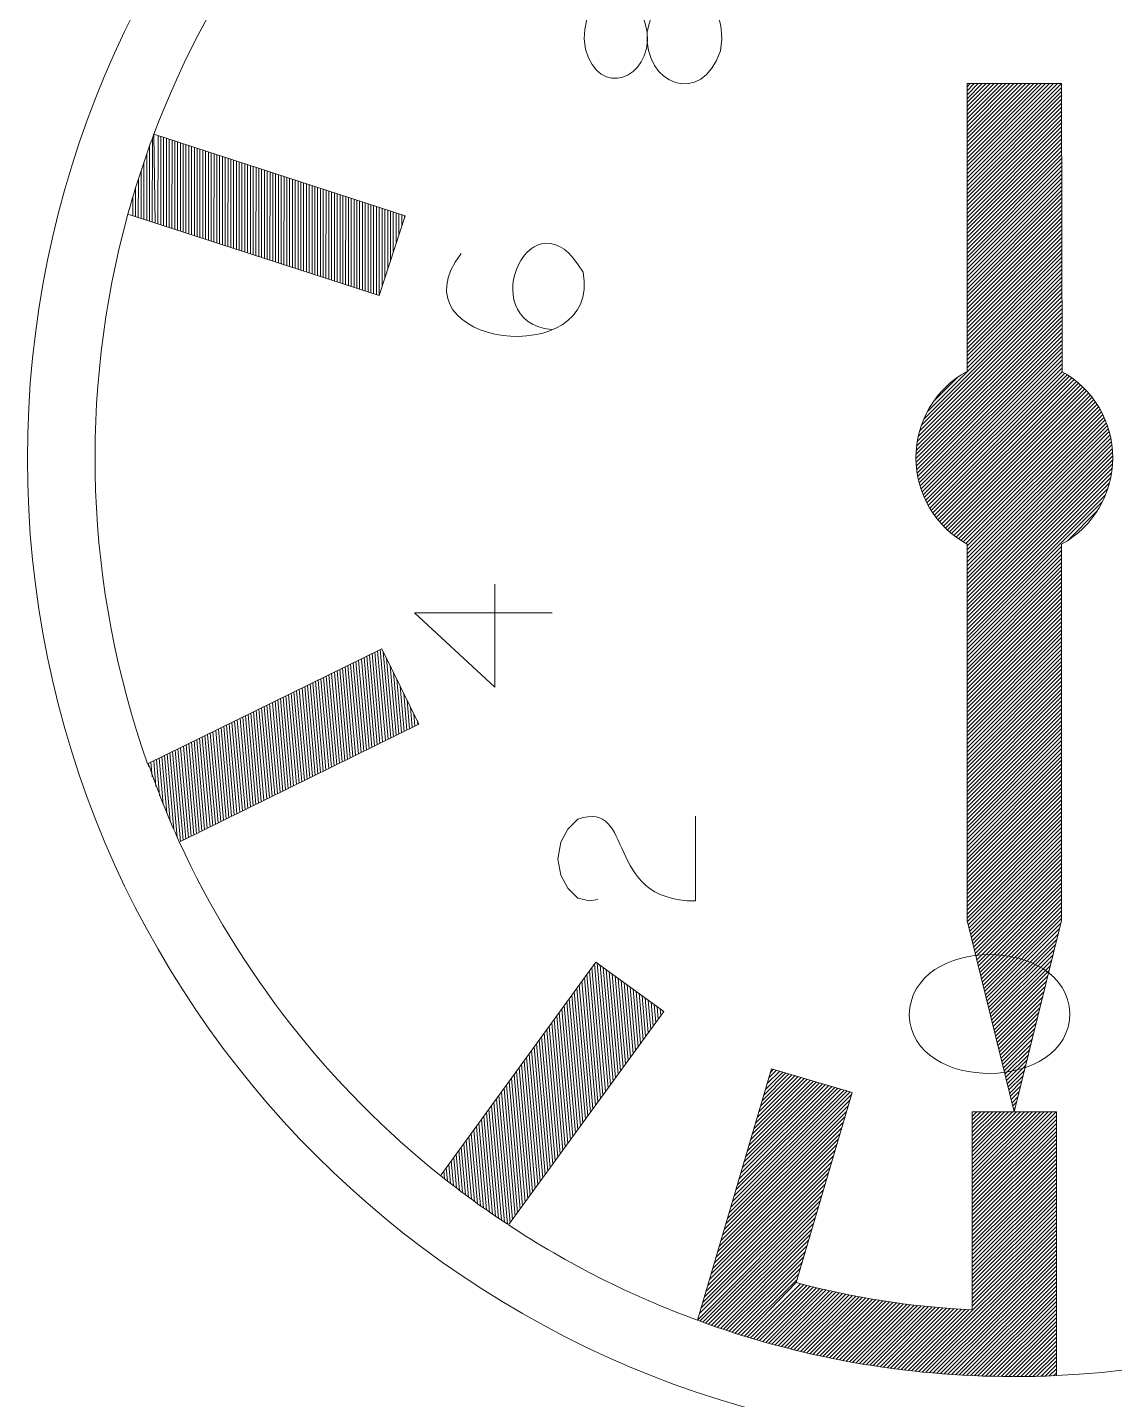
# Model space of a CAD drawing. Header units: millimetres. Extents: x 0.4 to 14.3, y 0.4 to 10.4.
# Drawn here: x 6.6545 to 6.9205, y 2.6996 to 3.0355 of the extents above; entities that cross this region are included whole.
import ezdxf

# ---------------------------------------------------------------- set-up
doc = ezdxf.new("R2010")
doc.units = ezdxf.units.MM
doc.layers.add('PDF_Geometry', color=7, linetype='Continuous')

msp = doc.modelspace()

# ---------------------------------------------------------------- linework, layer by layer
at = {"layer": 'PDF_Geometry', "lineweight": 15}
for points in [[(6.679569444444444, 2.991541666666667), (6.679097222222222, 2.989847222222222), (6.740555555555555, 2.969888888888889), (6.746916666666666, 2.989444444444444), (6.685458333333329, 3.009416666666668, -0.1349872880230192), (6.755597222222221, 3.105958333333333), (6.793583333333332, 3.053680555555556), (6.810222222222222, 3.065777777777777), (6.772236111111111, 3.118041666666667, -0.1350620628554156), (6.88573611111111, 3.154916666666666), (6.88573611111111, 3.090305555555556), (6.906305555555555, 3.090305555555556), (6.906305555555555, 3.154472222222222), (6.88573611111111, 3.133916666666666)], [(6.88573611111111, 3.134888888888888), (6.906305555555583, 3.154906488743094, -0.9552777963625301), (6.906305555555555, 2.705458333333333), (6.906305555555555, 2.770069444444444), (6.88573611111111, 2.770069444444444), (6.88573611111111, 2.721541666666667, -0.05244599848619996), (6.842625, 2.728222222222222)], [(6.907594661728115, 2.951308926449305, -0.5931778764871705), (6.907583333333333, 2.909041666666667), (6.907583333333333, 2.816861111111111), (6.896013888888888, 2.770069444444444), (6.884444444444444, 2.816861111111111), (6.884444444444444, 2.909041666666667, -0.5924905259653707), (6.884444444444444, 2.951333333333333), (6.884444444444444, 3.021791666666666), (6.907583333333333, 3.021791666666666), (6.90775, 2.951236111111111), (6.874944444444443, 2.918472222222222)], [(6.68575, 2.987694444444444), (6.685458333333333, 3.009416666666667, 0.02273564370688929), (6.679097222222222, 2.989847222222222, 0.1532859239084061), (6.683902777777777, 2.855236111111111), (6.741222222222222, 2.883416666666666), (6.750291666666666, 2.864958333333333), (6.691916666666666, 2.83625), (6.690013888888888, 2.858236111111111)], [(6.829944444444443, 2.715138888888889), (6.842625, 2.728222222222222), (6.856305555555556, 2.774791666666666), (6.836569444444443, 2.780597222222222), (6.81848611111111, 2.719, -0.05765075147750227), (6.772236111111111, 2.742333333333333), (6.810222222222222, 2.794597222222222), (6.793583333333332, 2.806694444444445), (6.755749999999999, 2.754625), (6.755777777777777, 2.754277777777778, -0.11692700080844), (6.691652777777777, 2.836125, -0.02288637209361916), (6.684069444444444, 2.855319444444444), (6.684138888888889, 2.854583333333333)], [(6.769277777777777, 2.773236111111111), (6.771944444444443, 2.742527777777778, -0.02248586397321733), (6.755597222222221, 2.754416666666667)], [(6.848902777777777, 2.749583333333333), (6.81848611111111, 2.719, 0.08827768828039484), (6.895680555555555, 2.705222222222222), (6.906305555555555, 2.715833333333333)]]:
    msp.add_lwpolyline(points, format="xyb", dxfattribs=at)
for points in [[(6.884444444444444, 2.998708333333334), (6.907555555555556, 3.021791666666666)], [(6.884444444444444, 2.999680555555555), (6.906583333333333, 3.021791666666666)], [(6.884444444444444, 3.000638888888889), (6.905625, 3.021791666666666)], [(6.884444444444444, 3.001611111111111), (6.904652777777777, 3.021791666666666)], [(6.884444444444444, 3.002583333333333), (6.903680555555555, 3.021791666666666)], [(6.884444444444444, 3.003555555555555), (6.902708333333332, 3.021791666666666)], [(6.884444444444444, 3.004527777777778), (6.90173611111111, 3.021791666666666)], [(6.884444444444444, 3.005486111111111), (6.900763888888889, 3.021791666666666)], [(6.884444444444444, 3.006458333333333), (6.899791666666665, 3.021791666666666)], [(6.884444444444444, 3.007430555555555), (6.898833333333332, 3.021791666666666)], [(6.884444444444444, 3.008402777777778), (6.897861111111111, 3.021791666666666)], [(6.884444444444444, 3.009361111111111), (6.896888888888888, 3.021791666666666)], [(6.884444444444444, 3.010333333333333), (6.895916666666666, 3.021791666666666)], [(6.884444444444444, 3.011305555555555), (6.894944444444443, 3.021791666666666)], [(6.884444444444444, 3.012277777777778), (6.893972222222222, 3.021791666666666)], [(6.884444444444444, 3.01325), (6.893013888888888, 3.021791666666666)], [(6.884444444444444, 3.014208333333333), (6.892041666666666, 3.021791666666666)], [(6.884444444444444, 3.015180555555555), (6.891069444444445, 3.021791666666666)], [(6.884444444444444, 3.016152777777777), (6.890097222222222, 3.021791666666666)], [(6.884444444444444, 3.017125), (6.889125, 3.021791666666666)], [(6.884444444444444, 3.018083333333334), (6.888152777777777, 3.021791666666666)], [(6.884444444444444, 3.019055555555556), (6.887180555555555, 3.021791666666666)], [(6.884444444444444, 3.020027777777778), (6.886222222222222, 3.021791666666666)], [(6.884444444444444, 3.021), (6.885249999999999, 3.021791666666666)], [(6.884444444444444, 2.997736111111111), (6.907583333333333, 3.020861111111111)], [(6.884444444444444, 2.996763888888889), (6.907583333333333, 3.019888888888889)], [(6.884444444444444, 2.995805555555556), (6.907583333333333, 3.018916666666667)], [(6.884444444444444, 2.994833333333333), (6.907583333333333, 3.017944444444444)], [(6.884444444444444, 2.993861111111111), (6.907583333333333, 3.016972222222222)], [(6.884444444444444, 2.992888888888889), (6.907583333333333, 3.016013888888889)], [(6.884444444444444, 2.991916666666667), (6.907583333333333, 3.015041666666666)], [(6.884444444444444, 2.990958333333333), (6.907583333333333, 3.014069444444444)], [(6.884444444444444, 2.989986111111111), (6.907583333333333, 3.013097222222222)], [(6.884444444444444, 2.989013888888888), (6.907583333333333, 3.012138888888888)], [(6.884444444444444, 2.988041666666666), (6.907583333333333, 3.011166666666667)], [(6.884444444444444, 2.987083333333333), (6.907583333333333, 3.010194444444444)], [(6.685055555555556, 2.987916666666667), (6.685069444444444, 3.008375)], [(6.686430555555554, 2.987472222222222), (6.686444444444444, 3.009097222222222)], [(6.68711111111111, 2.98725), (6.687124999999999, 3.008875)], [(6.687805555555555, 2.987027777777778), (6.687805555555555, 3.008652777777777)], [(6.688486111111111, 2.986805555555556), (6.688499999999999, 3.008430555555555)], [(6.689166666666666, 2.986583333333333), (6.689180555555555, 3.008208333333333)], [(6.689861111111111, 2.986361111111111), (6.689875, 3.007986111111111)], [(6.690541666666666, 2.986138888888889), (6.690555555555555, 3.007763888888889)], [(6.691222222222222, 2.985916666666667), (6.69123611111111, 3.007541666666666)], [(6.691916666666666, 2.985694444444444), (6.691930555555555, 3.007319444444445)], [(6.692597222222222, 2.985472222222222), (6.692611111111111, 3.007097222222222)], [(6.693291666666666, 2.98525), (6.693291666666666, 3.006875)], [(6.884444444444444, 2.986111111111111), (6.907583333333333, 3.009222222222222)], [(6.884444444444444, 2.985138888888889), (6.907583333333333, 3.00825)], [(6.884444444444444, 2.984166666666667), (6.907583333333333, 3.007291666666667)], [(6.683694444444443, 2.988361111111111), (6.683694444444443, 3.004555555555556)], [(6.684374999999999, 2.988138888888888), (6.684388888888888, 3.0065)], [(6.693972222222222, 2.985027777777778), (6.69398611111111, 3.006652777777778)], [(6.694652777777777, 2.984805555555555), (6.694666666666666, 3.006430555555555)], [(6.695347222222222, 2.984583333333334), (6.695347222222222, 3.006194444444444)], [(6.696027777777778, 2.984361111111111), (6.696041666666666, 3.005972222222222)], [(6.696708333333333, 2.984138888888889), (6.696722222222222, 3.005749999999999)], [(6.697402777777777, 2.983902777777778), (6.697402777777777, 3.005527777777778)], [(6.698083333333333, 2.983680555555555), (6.698097222222222, 3.005305555555556)], [(6.698763888888888, 2.983458333333333), (6.698777777777778, 3.005083333333333)], [(6.699458333333332, 2.983236111111111), (6.699472222222222, 3.004861111111111)], [(6.700138888888888, 2.983013888888888), (6.700152777777777, 3.004638888888889)], [(6.700819444444444, 2.982791666666667), (6.700833333333333, 3.004416666666667)], [(6.701513888888889, 2.982569444444444), (6.701527777777777, 3.004194444444444)], [(6.702194444444444, 2.982347222222222), (6.702208333333333, 3.003972222222222)], [(6.702888888888888, 2.982124999999999), (6.702888888888888, 3.00375)], [(6.703569444444445, 2.981902777777778), (6.703583333333333, 3.003527777777777)], [(6.884444444444444, 2.983194444444444), (6.907583333333333, 3.006319444444444)], [(6.884444444444444, 2.982236111111111), (6.907583333333333, 3.005347222222222)], [(6.884444444444444, 2.981263888888889), (6.907583333333333, 3.004375)], [(6.884444444444444, 2.980291666666667), (6.907583333333333, 3.003416666666666)], [(6.682319444444444, 2.988805555555555), (6.682319444444444, 3.000513888888889)], [(6.683, 2.988583333333333), (6.683013888888889, 3.002569444444444)], [(6.704249999999999, 2.981680555555556), (6.704263888888889, 3.003305555555555)], [(6.704944444444443, 2.981458333333333), (6.704944444444443, 3.003083333333333)], [(6.705625, 2.981236111111111), (6.705638888888888, 3.002861111111111)], [(6.706305555555556, 2.981013888888889), (6.706319444444444, 3.002638888888889)], [(6.707, 2.980791666666666), (6.707, 3.002416666666666)], [(6.707680555555555, 2.980569444444444), (6.707694444444444, 3.002194444444445)], [(6.708361111111111, 2.980347222222222), (6.708374999999999, 3.001972222222222)], [(6.709055555555556, 2.980125), (6.709069444444444, 3.00175)], [(6.709736111111111, 2.979902777777778), (6.70975, 3.001527777777778)], [(6.710416666666667, 2.979680555555555), (6.710430555555555, 3.001305555555555)], [(6.71111111111111, 2.979458333333334), (6.711124999999999, 3.001083333333333)], [(6.711791666666667, 2.979236111111111), (6.711805555555555, 3.000861111111111)], [(6.712486111111111, 2.979013888888889), (6.712486111111111, 3.000638888888889)], [(6.713166666666666, 2.978791666666667), (6.713180555555556, 3.000416666666667)], [(6.713847222222221, 2.978569444444445), (6.71386111111111, 3.000180555555555)], [(6.884444444444444, 2.979319444444444), (6.907583333333333, 3.002444444444444)], [(6.884444444444444, 2.978361111111111), (6.907583333333333, 3.001472222222222)], [(6.884444444444444, 2.977388888888889), (6.907583333333333, 3.0005)], [(6.681624999999999, 2.989027777777777), (6.681638888888888, 2.998402777777778)], [(6.714541666666666, 2.978347222222222), (6.714541666666666, 2.999958333333333)], [(6.715222222222221, 2.978111111111111), (6.715236111111111, 2.999736111111111)], [(6.715902777777778, 2.977888888888889), (6.715916666666666, 2.999513888888889)], [(6.716597222222221, 2.977666666666667), (6.716597222222221, 2.999291666666666)], [(6.717277777777778, 2.977444444444445), (6.717291666666667, 2.999069444444444)], [(6.717958333333333, 2.977222222222222), (6.717972222222222, 2.998847222222222)], [(6.718652777777777, 2.977), (6.718666666666667, 2.998625)], [(6.719333333333332, 2.976777777777778), (6.719347222222221, 2.998402777777778)], [(6.720013888888889, 2.976555555555556), (6.720027777777778, 2.998180555555555)], [(6.720708333333333, 2.976333333333333), (6.720722222222221, 2.997958333333334)], [(6.721388888888889, 2.976111111111111), (6.721402777777777, 2.997736111111111)], [(6.722083333333332, 2.975888888888889), (6.722083333333332, 2.997513888888889)], [(6.722763888888888, 2.975666666666666), (6.722777777777778, 2.997291666666666)], [(6.723444444444444, 2.975444444444444), (6.723458333333333, 2.997069444444444)], [(6.724138888888888, 2.975222222222222), (6.724138888888888, 2.996847222222222)], [(6.724819444444444, 2.975), (6.724833333333333, 2.996625)], [(6.884444444444444, 2.976416666666667), (6.907583333333333, 2.999527777777778)], [(6.884444444444444, 2.975444444444444), (6.907583333333333, 2.998569444444445)], [(6.884444444444444, 2.974472222222222), (6.907583333333333, 2.997597222222222)], [(6.884444444444444, 2.973513888888889), (6.907583333333333, 2.996625)], [(6.680263888888888, 2.989472222222222), (6.680263888888888, 2.993916666666667)], [(6.680944444444443, 2.98925), (6.680944444444443, 2.996194444444444)], [(6.725499999999998, 2.974777777777778), (6.725513888888888, 2.996402777777778)], [(6.726194444444443, 2.974555555555555), (6.726194444444443, 2.996180555555555)], [(6.726875, 2.974333333333333), (6.726888888888888, 2.995958333333333)], [(6.727555555555555, 2.974111111111111), (6.727569444444444, 2.995736111111111)], [(6.728249999999999, 2.973888888888889), (6.728263888888888, 2.995513888888889)], [(6.728930555555555, 2.973666666666666), (6.728944444444444, 2.995291666666667)], [(6.729611111111111, 2.973444444444445), (6.729624999999999, 2.995069444444444)], [(6.730305555555555, 2.973222222222222), (6.730319444444444, 2.994847222222222)], [(6.73098611111111, 2.973), (6.731, 2.994625)], [(6.731680555555555, 2.972777777777778), (6.731680555555555, 2.994402777777778)], [(6.732361111111111, 2.972555555555556), (6.732374999999998, 2.994166666666667)], [(6.733041666666666, 2.972333333333333), (6.733055555555555, 2.993944444444444)], [(6.733736111111111, 2.972111111111111), (6.733736111111111, 2.993722222222222)], [(6.734416666666666, 2.971875), (6.734430555555555, 2.9935)], [(6.735097222222222, 2.971652777777777), (6.735111111111109, 2.993277777777778)], [(6.884444444444444, 2.972541666666666), (6.907583333333333, 2.995652777777778)], [(6.884444444444444, 2.971569444444444), (6.907583333333333, 2.994694444444444)], [(6.884444444444444, 2.970597222222222), (6.907583333333333, 2.993722222222222)], [(6.735791666666666, 2.971430555555555), (6.735791666666666, 2.993055555555555)], [(6.736472222222221, 2.971208333333334), (6.736486111111111, 2.992833333333333)], [(6.737152777777777, 2.970986111111111), (6.737166666666666, 2.992611111111111)], [(6.737847222222221, 2.970763888888889), (6.73786111111111, 2.992388888888889)], [(6.738527777777778, 2.970541666666666), (6.738541666666666, 2.992166666666666)], [(6.739208333333332, 2.970319444444444), (6.739222222222222, 2.991944444444445)], [(6.739902777777777, 2.970097222222222), (6.739916666666666, 2.991722222222222)], [(6.740583333333333, 2.969972222222222), (6.740597222222221, 2.9915)], [(6.741277777777777, 2.972083333333333), (6.741277777777777, 2.991277777777778)], [(6.741958333333332, 2.974208333333333), (6.741972222222222, 2.991055555555556)], [(6.742652777777777, 2.976319444444444), (6.742652777777777, 2.990833333333333)], [(6.743333333333332, 2.978430555555555), (6.743333333333332, 2.990611111111111)], [(6.744013888888889, 2.980541666666666), (6.744027777777777, 2.990388888888889)], [(6.744708333333334, 2.982652777777778), (6.744708333333334, 2.990166666666667)], [(6.745388888888889, 2.984763888888889), (6.745388888888889, 2.989944444444444)], [(6.884444444444444, 2.969638888888888), (6.907583333333333, 2.99275)], [(6.884444444444444, 2.968666666666666), (6.907583333333333, 2.991777777777778)], [(6.884444444444444, 2.967694444444444), (6.907583333333333, 2.990805555555556)], [(6.746083333333332, 2.986888888888889), (6.746083333333332, 2.989722222222222)], [(6.746763888888888, 2.989), (6.746763888888888, 2.9895)], [(6.884444444444444, 2.966722222222222), (6.907583333333333, 2.989847222222222)], [(6.884444444444444, 2.96575), (6.907583333333333, 2.988875)], [(6.884444444444444, 2.964791666666667), (6.907583333333333, 2.987902777777777)], [(6.884444444444444, 2.963819444444444), (6.907583333333333, 2.986930555555555)], [(6.884444444444444, 2.962847222222222), (6.907583333333333, 2.985972222222222)], [(6.884444444444444, 2.961875), (6.907583333333333, 2.985)], [(6.884444444444444, 2.960916666666666), (6.907583333333333, 2.984027777777778)], [(6.884444444444444, 2.959944444444444), (6.907583333333333, 2.983055555555556)], [(6.884444444444444, 2.958972222222222), (6.907583333333333, 2.982083333333333)], [(6.884444444444444, 2.958), (6.907583333333333, 2.981125)], [(6.884444444444444, 2.957027777777778), (6.907583333333333, 2.980152777777778)], [(6.884444444444444, 2.956069444444445), (6.907583333333333, 2.979180555555555)], [(6.884444444444444, 2.955097222222222), (6.907583333333333, 2.978208333333333)], [(6.884444444444444, 2.954125), (6.907583333333333, 2.97725)], [(6.87386111111111, 2.939666666666667), (6.907583333333333, 2.973361111111111)], [(6.874749999999999, 2.941527777777778), (6.907583333333333, 2.974333333333333)], [(6.884444444444444, 2.953152777777778), (6.907583333333333, 2.976277777777778)], [(6.884444444444444, 2.952194444444445), (6.907583333333333, 2.975305555555555)], [(6.872486111111111, 2.935388888888889), (6.907583333333333, 2.970458333333333)], [(6.872805555555556, 2.936680555555555), (6.907583333333333, 2.971430555555555)], [(6.87325, 2.938097222222222), (6.907583333333333, 2.972402777777778)], [(6.871930555555555, 2.930958333333333), (6.907583333333333, 2.966583333333333)], [(6.87198611111111, 2.931986111111111), (6.907583333333333, 2.967555555555555)], [(6.872083333333332, 2.933055555555555), (6.907583333333333, 2.968527777777777)], [(6.87225, 2.934180555555555), (6.907583333333333, 2.969486111111111)], [(6.871916666666666, 2.929972222222223), (6.907583333333333, 2.965611111111111)], [(6.871944444444444, 2.929027777777778), (6.907583333333333, 2.964638888888889)], [(6.872, 2.928125), (6.907583333333333, 2.963680555555556)], [(6.872097222222221, 2.92725), (6.907583333333333, 2.962708333333333)], [(6.872208333333333, 2.926402777777778), (6.907583333333333, 2.961736111111111)], [(6.872361111111111, 2.925569444444444), (6.907583333333333, 2.960763888888888)], [(6.872527777777777, 2.924777777777777), (6.907583333333333, 2.959805555555555)], [(6.872722222222222, 2.924), (6.907583333333333, 2.958833333333333)], [(6.872930555555556, 2.92325), (6.907583333333333, 2.957861111111111)], [(6.873166666666666, 2.922513888888889), (6.907583333333333, 2.956888888888889)], [(6.873416666666666, 2.921791666666667), (6.907583333333333, 2.955916666666667)], [(6.873694444444443, 2.921097222222222), (6.907583333333333, 2.954958333333333)], [(6.87398611111111, 2.920416666666666), (6.907583333333333, 2.953986111111111)], [(6.874291666666666, 2.91975), (6.907583333333333, 2.953013888888889)], [(6.87461111111111, 2.919111111111111), (6.907583333333333, 2.952041666666667)], [(6.875305555555555, 2.917861111111111), (6.908361111111111, 2.950888888888889)], [(6.875680555555555, 2.917263888888888), (6.908972222222221, 2.950513888888889)], [(6.876055555555554, 2.916666666666667), (6.909555555555555, 2.950138888888889)], [(6.876291666666666, 2.944041666666667), (6.882180555555555, 2.949930555555556)], [(6.876458333333333, 2.916097222222222), (6.910125, 2.949736111111112)], [(6.876874999999999, 2.915541666666666), (6.910680555555555, 2.949319444444445)], [(6.877291666666666, 2.915), (6.911222222222221, 2.948888888888889)], [(6.877736111111111, 2.914472222222222), (6.91175, 2.948444444444445)], [(6.878194444444444, 2.913958333333333), (6.912263888888888, 2.948)], [(6.878666666666667, 2.913458333333333), (6.912763888888889, 2.947527777777778)], [(6.879152777777777, 2.912972222222222), (6.91325, 2.947041666666667)], [(6.879638888888889, 2.9125), (6.913722222222221, 2.946541666666667)], [(6.880152777777777, 2.912041666666667), (6.914180555555554, 2.946027777777777)], [(6.880680555555555, 2.911597222222222), (6.914625, 2.945513888888889)], [(6.881222222222221, 2.911166666666666), (6.915055555555555, 2.944972222222222)], [(6.881763888888888, 2.91075), (6.915472222222221, 2.944416666666667)], [(6.882333333333333, 2.910347222222222), (6.915875, 2.943847222222222)], [(6.882916666666667, 2.909958333333333), (6.916263888888888, 2.943263888888889)], [(6.883513888888888, 2.909583333333333), (6.916638888888888, 2.942666666666667)], [(6.884125, 2.909222222222222), (6.917, 2.942055555555556)], [(6.884444444444444, 2.908583333333333), (6.917333333333333, 2.941430555555555)], [(6.884444444444444, 2.907611111111111), (6.917666666666666, 2.940791666666666)], [(6.884444444444444, 2.906638888888889), (6.917972222222222, 2.940138888888889)], [(6.884444444444444, 2.905666666666666), (6.918263888888888, 2.939458333333333)], [(6.884444444444444, 2.904694444444444), (6.918541666666666, 2.938763888888889)], [(6.884444444444444, 2.903736111111111), (6.918805555555556, 2.938055555555555)], [(6.884444444444444, 2.902763888888888), (6.919041666666666, 2.937319444444445)], [(6.884444444444444, 2.901791666666667), (6.919263888888889, 2.936569444444444)], [(6.884444444444444, 2.900819444444445), (6.919458333333332, 2.935805555555556)], [(6.884444444444444, 2.899861111111111), (6.919638888888889, 2.935013888888889)], [(6.884444444444444, 2.898888888888889), (6.919791666666666, 2.934194444444444)], [(6.884444444444444, 2.897916666666667), (6.919916666666666, 2.933347222222222)], [(6.884444444444444, 2.896944444444444), (6.920013888888889, 2.932472222222222)], [(6.884444444444444, 2.895972222222222), (6.920083333333332, 2.931583333333333)], [(6.884444444444444, 2.895013888888889), (6.920111111111111, 2.930638888888889)], [(6.884444444444444, 2.894041666666667), (6.920111111111111, 2.929666666666666)], [(6.884444444444444, 2.893069444444444), (6.920069444444444, 2.928666666666667)], [(6.884444444444444, 2.892097222222222), (6.91998611111111, 2.927597222222222)], [(6.884444444444444, 2.891138888888889), (6.919833333333332, 2.926486111111111)], [(6.884444444444444, 2.890166666666667), (6.919624999999999, 2.925305555555556)], [(6.884444444444444, 2.889194444444445), (6.919319444444444, 2.924041666666667)], [(6.884444444444444, 2.888222222222222), (6.918916666666667, 2.922652777777778)], [(6.884444444444444, 2.88725), (6.918361111111111, 2.921125)], [(6.884444444444444, 2.886291666666666), (6.917555555555555, 2.919361111111111)], [(6.909097222222222, 2.909944444444444), (6.916249999999999, 2.917097222222222)], [(6.884444444444444, 2.885319444444444), (6.907583333333333, 2.908430555555555)], [(6.884444444444444, 2.884347222222222), (6.907583333333333, 2.907472222222222)], [(6.884444444444444, 2.883375), (6.907583333333333, 2.9065)], [(6.884444444444444, 2.882416666666666), (6.907583333333333, 2.905527777777778)], [(6.884444444444444, 2.881444444444444), (6.907583333333333, 2.904555555555556)], [(6.884444444444444, 2.880472222222222), (6.907583333333333, 2.903583333333334)], [(6.884444444444444, 2.8795), (6.907583333333333, 2.902625)], [(6.768861111111111, 2.899263888888889), (6.768861111111111, 2.873986111111111), (6.749194444444444, 2.89225), (6.782902777777778, 2.89225)], [(6.884444444444444, 2.878527777777777), (6.907583333333333, 2.901652777777777)], [(6.884444444444444, 2.877569444444444), (6.907583333333333, 2.900680555555555)], [(6.884444444444444, 2.876597222222222), (6.907583333333333, 2.899708333333333)], [(6.884444444444444, 2.875625), (6.907583333333333, 2.89875)], [(6.884444444444444, 2.874652777777778), (6.907583333333333, 2.897777777777777)], [(6.884444444444444, 2.873694444444444), (6.907583333333333, 2.896805555555555)], [(6.884444444444444, 2.872722222222222), (6.907583333333333, 2.895833333333333)], [(6.884444444444444, 2.87175), (6.907583333333333, 2.894861111111111)], [(6.884444444444444, 2.870777777777778), (6.907583333333333, 2.893902777777778)], [(6.884444444444444, 2.869805555555555), (6.907583333333333, 2.892930555555556)], [(6.884444444444444, 2.868847222222222), (6.907583333333333, 2.891958333333333)], [(6.884444444444444, 2.867875), (6.907583333333333, 2.890986111111111)], [(6.884444444444444, 2.866902777777778), (6.907583333333333, 2.890027777777778)], [(6.884444444444444, 2.865930555555555), (6.907583333333333, 2.889055555555555)], [(6.884444444444444, 2.864972222222222), (6.907583333333333, 2.888083333333333)], [(6.884444444444444, 2.864), (6.907583333333333, 2.887111111111111)], [(6.884444444444444, 2.863027777777778), (6.907583333333333, 2.886138888888889)], [(6.739513888888888, 2.882583333333333), (6.741416666666666, 2.860597222222222)], [(6.740166666666666, 2.882902777777777), (6.742083333333333, 2.860916666666667)], [(6.740833333333334, 2.883222222222222), (6.74273611111111, 2.86125)], [(6.741555555555555, 2.882736111111111), (6.743402777777777, 2.861569444444444)], [(6.884444444444444, 2.862055555555556), (6.907583333333333, 2.885180555555555)], [(6.884444444444444, 2.861083333333334), (6.907583333333333, 2.884208333333333)], [(6.884444444444444, 2.860125), (6.907583333333333, 2.883236111111111)], [(6.732902777777777, 2.879333333333333), (6.734819444444444, 2.857347222222222)], [(6.733569444444444, 2.879652777777778), (6.73548611111111, 2.857680555555555)], [(6.734222222222222, 2.879986111111111), (6.736138888888888, 2.858)], [(6.734888888888888, 2.880305555555556), (6.736805555555556, 2.858319444444444)], [(6.735541666666666, 2.880625), (6.737458333333333, 2.858652777777778)], [(6.736208333333333, 2.880958333333333), (6.738125, 2.858972222222222)], [(6.736861111111111, 2.881277777777778), (6.738777777777777, 2.859305555555555)], [(6.737527777777778, 2.881611111111111), (6.739444444444445, 2.859625)], [(6.738194444444445, 2.881930555555555), (6.740097222222222, 2.859944444444444)], [(6.738847222222222, 2.88225), (6.740763888888888, 2.860277777777778)], [(6.742388888888889, 2.881041666666667), (6.744055555555555, 2.861888888888889)], [(6.74323611111111, 2.879333333333333), (6.744722222222222, 2.862222222222222)], [(6.884444444444444, 2.859152777777778), (6.907583333333333, 2.882263888888889)], [(6.884444444444444, 2.858180555555555), (6.907583333333333, 2.881305555555556)], [(6.884444444444444, 2.857208333333333), (6.907583333333333, 2.880333333333333)], [(6.884444444444444, 2.85625), (6.907583333333333, 2.879361111111111)], [(6.725652777777777, 2.875763888888889), (6.727555555555555, 2.853777777777778)], [(6.726305555555555, 2.876083333333333), (6.728222222222222, 2.854111111111111)], [(6.726972222222223, 2.876416666666667), (6.728874999999999, 2.854430555555555)], [(6.727625, 2.876736111111111), (6.729541666666666, 2.85475)], [(6.728291666666665, 2.877055555555555), (6.730194444444444, 2.855083333333333)], [(6.728944444444444, 2.877388888888889), (6.730861111111111, 2.855402777777778)], [(6.729611111111111, 2.877708333333333), (6.731513888888889, 2.85573611111111)], [(6.730263888888889, 2.878041666666666), (6.732180555555555, 2.856055555555555)], [(6.730930555555555, 2.878361111111111), (6.732833333333333, 2.856375)], [(6.731583333333333, 2.878680555555555), (6.733499999999999, 2.856708333333333)], [(6.73225, 2.879013888888889), (6.734152777777778, 2.857027777777777)], [(6.744069444444444, 2.877638888888889), (6.745375, 2.862541666666666)], [(6.744902777777777, 2.875930555555556), (6.746041666666666, 2.862875)], [(6.884444444444444, 2.855277777777778), (6.907583333333333, 2.878388888888888)], [(6.884444444444444, 2.854305555555555), (6.907583333333333, 2.877416666666666)], [(6.884444444444444, 2.853333333333333), (6.907583333333333, 2.876458333333333)], [(6.719041666666666, 2.872513888888889), (6.720958333333333, 2.850541666666666)], [(6.719708333333333, 2.872847222222222), (6.721625, 2.850861111111111)], [(6.72036111111111, 2.873166666666667), (6.722277777777777, 2.851180555555555)], [(6.721027777777778, 2.873486111111111), (6.722944444444444, 2.851513888888889)], [(6.721694444444444, 2.873819444444444), (6.723597222222222, 2.851833333333333)], [(6.722347222222222, 2.874138888888889), (6.724263888888889, 2.852152777777778)], [(6.723013888888889, 2.874458333333334), (6.724916666666666, 2.852486111111111)], [(6.723666666666666, 2.874791666666667), (6.725583333333333, 2.852805555555556)], [(6.724333333333334, 2.875111111111111), (6.726236111111111, 2.853138888888889)], [(6.724986111111111, 2.875444444444444), (6.726902777777777, 2.853458333333333)], [(6.74573611111111, 2.874236111111111), (6.746694444444444, 2.863194444444444)], [(6.746569444444444, 2.872541666666667), (6.747361111111111, 2.863513888888888)], [(6.884444444444444, 2.852361111111111), (6.907583333333333, 2.875486111111111)], [(6.884444444444444, 2.851402777777778), (6.907583333333333, 2.874513888888889)], [(6.884444444444444, 2.850430555555555), (6.907583333333333, 2.873541666666667)], [(6.884444444444444, 2.849458333333333), (6.907583333333333, 2.872583333333333)], [(6.712444444444444, 2.869277777777778), (6.71436111111111, 2.847291666666667)], [(6.713111111111111, 2.869597222222222), (6.715013888888888, 2.847611111111111)], [(6.713763888888888, 2.869916666666666), (6.715680555555555, 2.847944444444444)], [(6.714430555555555, 2.87025), (6.716333333333332, 2.848263888888888)], [(6.715083333333332, 2.870569444444445), (6.717, 2.848583333333333)], [(6.71575, 2.870888888888889), (6.717666666666666, 2.848916666666667)], [(6.716402777777777, 2.871222222222222), (6.718319444444444, 2.849236111111111)], [(6.717069444444444, 2.871541666666666), (6.718986111111111, 2.849569444444444)], [(6.717722222222221, 2.871875), (6.719638888888888, 2.849888888888889)], [(6.718388888888889, 2.872194444444444), (6.720305555555555, 2.850208333333333)], [(6.747416666666666, 2.870833333333333), (6.748013888888889, 2.863847222222222)], [(6.74825, 2.869138888888889), (6.748680555555555, 2.864166666666666)], [(6.884444444444444, 2.848486111111111), (6.907583333333333, 2.871611111111111)], [(6.884444444444444, 2.847527777777778), (6.907583333333333, 2.870638888888889)], [(6.884444444444444, 2.846555555555556), (6.907583333333333, 2.869666666666666)], [(6.705194444444444, 2.865708333333334), (6.707097222222221, 2.843722222222222)], [(6.705847222222221, 2.866027777777778), (6.707763888888889, 2.844041666666666)], [(6.706513888888889, 2.866347222222222), (6.708416666666666, 2.844375)], [(6.707166666666666, 2.866680555555555), (6.709083333333333, 2.844694444444444)], [(6.707833333333333, 2.867), (6.709736111111111, 2.845013888888889)], [(6.70848611111111, 2.867319444444445), (6.710402777777778, 2.845347222222222)], [(6.709152777777778, 2.867652777777778), (6.711055555555554, 2.845666666666667)], [(6.709805555555555, 2.867972222222222), (6.711722222222222, 2.846)], [(6.710472222222222, 2.868291666666666), (6.712374999999999, 2.846319444444444)], [(6.711124999999999, 2.868625), (6.713041666666666, 2.846638888888889)], [(6.711791666666667, 2.868944444444444), (6.713694444444443, 2.846972222222222)], [(6.749083333333332, 2.867430555555555), (6.749333333333333, 2.86448611111111)], [(6.749916666666666, 2.865736111111111), (6.75, 2.864819444444444)], [(6.884444444444444, 2.845583333333334), (6.907583333333333, 2.868694444444444)], [(6.884444444444444, 2.844611111111111), (6.907583333333333, 2.867736111111111)], [(6.884444444444444, 2.843638888888889), (6.907583333333333, 2.866763888888889)], [(6.884444444444444, 2.842680555555555), (6.907583333333333, 2.865791666666667)], [(6.698583333333332, 2.862458333333333), (6.700499999999998, 2.840472222222222)], [(6.699249999999999, 2.862777777777778), (6.701166666666666, 2.840805555555555)], [(6.699902777777777, 2.86311111111111), (6.701819444444443, 2.841125)], [(6.700569444444444, 2.863430555555555), (6.702486111111111, 2.841444444444444)], [(6.701222222222221, 2.86375), (6.703138888888888, 2.841777777777778)], [(6.701888888888888, 2.864083333333333), (6.703805555555555, 2.842097222222222)], [(6.702541666666666, 2.864402777777777), (6.704458333333332, 2.842416666666666)], [(6.703208333333333, 2.864722222222222), (6.705125, 2.84275)], [(6.703875, 2.865055555555555), (6.705777777777777, 2.843069444444444)], [(6.704527777777777, 2.865375), (6.706444444444444, 2.843402777777778)], [(6.884444444444444, 2.841708333333333), (6.907583333333333, 2.864819444444444)], [(6.884444444444444, 2.840736111111111), (6.907583333333333, 2.863861111111111)], [(6.884444444444444, 2.839763888888889), (6.907583333333333, 2.862888888888889)], [(6.691333333333333, 2.858888888888889), (6.69323611111111, 2.836902777777778)], [(6.691986111111111, 2.859208333333333), (6.693902777777777, 2.837236111111111)], [(6.692652777777777, 2.859541666666667), (6.694555555555555, 2.837555555555555)], [(6.693305555555554, 2.859861111111111), (6.695222222222221, 2.837875)], [(6.693972222222222, 2.860180555555556), (6.695875, 2.838208333333334)], [(6.694624999999999, 2.860513888888889), (6.696541666666667, 2.838527777777778)], [(6.695291666666666, 2.860833333333333), (6.697194444444444, 2.838847222222222)], [(6.695944444444444, 2.861152777777777), (6.69786111111111, 2.839180555555556)], [(6.69661111111111, 2.861486111111111), (6.698513888888888, 2.8395)], [(6.697263888888888, 2.861805555555556), (6.699180555555555, 2.839833333333333)], [(6.697930555555555, 2.862138888888889), (6.699847222222222, 2.840152777777778)], [(6.884444444444444, 2.838805555555556), (6.907583333333333, 2.861916666666667)], [(6.884444444444444, 2.837833333333333), (6.907583333333333, 2.860944444444445)], [(6.884444444444444, 2.836861111111111), (6.907583333333333, 2.859972222222222)], [(6.884444444444444, 2.835888888888889), (6.907583333333333, 2.859013888888889)], [(6.684722222222222, 2.855638888888889), (6.685041666666666, 2.852083333333333)], [(6.685388888888888, 2.855972222222222), (6.685930555555555, 2.849708333333333)], [(6.686055555555555, 2.856291666666666), (6.686819444444444, 2.847430555555555)], [(6.686708333333333, 2.856611111111111), (6.687694444444444, 2.845250000000001)], [(6.687374999999999, 2.856944444444444), (6.688569444444444, 2.843138888888888)], [(6.688027777777776, 2.857263888888888), (6.689430555555555, 2.841111111111111)], [(6.688694444444444, 2.857583333333333), (6.690291666666666, 2.839138888888889)], [(6.689347222222222, 2.857916666666666), (6.691152777777777, 2.837236111111111)], [(6.690666666666665, 2.858555555555555), (6.692583333333332, 2.836583333333333)], [(6.884444444444444, 2.834916666666666), (6.907583333333333, 2.858041666666666)], [(6.884444444444444, 2.833958333333333), (6.907583333333333, 2.857069444444444)], [(6.884444444444444, 2.832986111111111), (6.907583333333333, 2.856097222222222)], [(6.884444444444444, 2.832013888888889), (6.907583333333333, 2.855138888888888)], [(6.884444444444444, 2.831041666666667), (6.907583333333333, 2.854166666666667)], [(6.884444444444444, 2.830083333333333), (6.907583333333333, 2.853194444444445)], [(6.884444444444444, 2.829111111111111), (6.907583333333333, 2.852222222222222)], [(6.884444444444444, 2.828138888888889), (6.907583333333333, 2.85125)], [(6.884444444444444, 2.827166666666667), (6.907583333333333, 2.850291666666667)], [(6.884444444444444, 2.826194444444444), (6.907583333333333, 2.849319444444444)], [(6.884444444444444, 2.825236111111111), (6.907583333333333, 2.848347222222222)], [(6.884444444444444, 2.824263888888889), (6.907583333333333, 2.847375)], [(6.884444444444444, 2.823291666666667), (6.907583333333333, 2.846416666666667)], [(6.817999999999999, 2.821666666666666), (6.817999999999999, 2.842388888888889)], [(6.884444444444444, 2.822319444444444), (6.907583333333333, 2.845444444444444)], [(6.884444444444444, 2.821361111111111), (6.907583333333333, 2.844472222222223)], [(6.884444444444444, 2.820388888888889), (6.907583333333333, 2.8435)], [(6.884444444444444, 2.819416666666667), (6.907583333333333, 2.842527777777778)], [(6.794125, 2.822027777777778), (6.792013888888889, 2.821666666666666), (6.789208333333333, 2.822375), (6.78675, 2.824833333333334), (6.784999999999999, 2.828), (6.784291666666666, 2.831861111111111), (6.784999999999999, 2.836069444444445), (6.78675, 2.839236111111111), (6.789208333333333, 2.841680555555556)], [(6.884444444444444, 2.818444444444445), (6.907583333333333, 2.841569444444444)], [(6.884444444444444, 2.817472222222222), (6.907583333333333, 2.840597222222222)], [(6.884513888888889, 2.816583333333333), (6.907583333333333, 2.839625)], [(6.884708333333333, 2.815805555555555), (6.907583333333333, 2.838652777777778)], [(6.884902777777777, 2.815027777777778), (6.907583333333333, 2.837694444444444)], [(6.885097222222221, 2.81425), (6.907583333333333, 2.836722222222221)], [(6.885291666666666, 2.813472222222222), (6.907583333333333, 2.83575)], [(6.885472222222222, 2.812694444444444), (6.907583333333333, 2.834777777777778)], [(6.885666666666665, 2.811916666666667), (6.907583333333333, 2.833805555555555)], [(6.885861111111111, 2.811138888888889), (6.907583333333333, 2.832847222222222)], [(6.886055555555554, 2.810361111111111), (6.907583333333333, 2.831875)], [(6.88625, 2.809583333333333), (6.907583333333333, 2.830902777777778)], [(6.886444444444444, 2.808805555555555), (6.907583333333333, 2.829930555555555)], [(6.886625, 2.808027777777778), (6.907583333333333, 2.828972222222222)], [(6.886819444444444, 2.80725), (6.907583333333333, 2.828)], [(6.887013888888888, 2.806472222222222), (6.907583333333333, 2.827027777777777)], [(6.887208333333334, 2.805694444444444), (6.907583333333333, 2.826055555555556)], [(6.887402777777777, 2.804916666666667), (6.907583333333333, 2.825083333333333)], [(6.887597222222221, 2.804138888888889), (6.907583333333333, 2.824125)], [(6.887777777777777, 2.803361111111111), (6.907583333333333, 2.823152777777778)], [(6.887972222222221, 2.802583333333333), (6.907583333333333, 2.822180555555555)], [(6.888166666666666, 2.801819444444444), (6.907583333333333, 2.821208333333333)], [(6.88836111111111, 2.801041666666666), (6.907583333333333, 2.82025)], [(6.888555555555555, 2.800263888888888), (6.907583333333333, 2.819277777777778)], [(6.888749999999999, 2.799486111111111), (6.907583333333333, 2.818305555555555)], [(6.888930555555555, 2.798708333333333), (6.907583333333333, 2.817333333333333)], [(6.889125, 2.797930555555556), (6.907430555555555, 2.816208333333333)], [(6.889319444444443, 2.797152777777778), (6.907111111111111, 2.814916666666666)], [(6.889513888888889, 2.796375), (6.906791666666666, 2.813625)], [(6.889708333333333, 2.795597222222222), (6.906472222222221, 2.812347222222222)], [(6.889902777777777, 2.794819444444444), (6.906152777777777, 2.811055555555555)], [(6.890083333333332, 2.794041666666666), (6.905833333333333, 2.809763888888889)], [(6.792625, 2.805388888888889), (6.795347222222222, 2.774138888888889)], [(6.79325, 2.806236111111111), (6.795958333333333, 2.774972222222222)], [(6.793916666666667, 2.806458333333333), (6.796583333333333, 2.775819444444445)], [(6.794652777777777, 2.805916666666667), (6.797194444444443, 2.776666666666667)], [(6.795388888888888, 2.805388888888889), (6.797805555555556, 2.777513888888889)], [(6.890277777777778, 2.793263888888888), (6.905513888888889, 2.808486111111111)], [(6.890472222222222, 2.792486111111111), (6.905194444444445, 2.807194444444444)], [(6.890666666666666, 2.791708333333333), (6.904875, 2.805902777777778)], [(6.790166666666666, 2.802), (6.792888888888888, 2.77075)], [(6.790791666666665, 2.802847222222222), (6.7935, 2.771597222222222)], [(6.791402777777776, 2.803694444444444), (6.794125, 2.772444444444444)], [(6.792013888888889, 2.804541666666667), (6.79473611111111, 2.773291666666666)], [(6.79611111111111, 2.804847222222222), (6.798416666666665, 2.778361111111111)], [(6.796847222222222, 2.804319444444444), (6.799041666666666, 2.779208333333333)], [(6.797583333333332, 2.803777777777778), (6.799652777777777, 2.780055555555555)], [(6.798319444444444, 2.80325), (6.800263888888889, 2.780902777777778)], [(6.799055555555555, 2.802708333333333), (6.800875, 2.78175)], [(6.799791666666666, 2.802180555555556), (6.801499999999999, 2.782597222222222)], [(6.890861111111112, 2.790930555555555), (6.904555555555555, 2.804625)], [(6.891055555555555, 2.790152777777778), (6.904249999999999, 2.803333333333333)], [(6.891236111111112, 2.789375), (6.903930555555554, 2.802041666666666)], [(6.787708333333333, 2.798611111111111), (6.790430555555554, 2.767361111111111)], [(6.788333333333333, 2.799458333333333), (6.791041666666666, 2.768208333333333)], [(6.788944444444445, 2.800305555555556), (6.791666666666666, 2.769055555555556)], [(6.789555555555555, 2.801152777777777), (6.792277777777778, 2.769902777777777)], [(6.800527777777777, 2.801652777777777), (6.802111111111111, 2.783444444444445)], [(6.801263888888888, 2.801111111111111), (6.802722222222221, 2.784277777777778)], [(6.802, 2.800583333333333), (6.803333333333334, 2.785125)], [(6.80273611111111, 2.800041666666666), (6.803958333333333, 2.785972222222222)], [(6.803458333333333, 2.799513888888889), (6.804569444444444, 2.786819444444444)], [(6.804194444444444, 2.798972222222222), (6.805180555555554, 2.787666666666667)], [(6.804930555555555, 2.798444444444445), (6.805791666666666, 2.788513888888888)], [(6.891430555555555, 2.788597222222222), (6.903611111111111, 2.800763888888889)], [(6.891624999999999, 2.787819444444444), (6.903291666666666, 2.799472222222222)], [(6.785249999999999, 2.795236111111111), (6.787972222222222, 2.763986111111111)], [(6.785874999999999, 2.796083333333333), (6.788583333333333, 2.764833333333333)], [(6.786486111111111, 2.796930555555555), (6.789208333333333, 2.765666666666667)], [(6.787097222222222, 2.797777777777778), (6.789819444444444, 2.766513888888888)], [(6.805666666666666, 2.797916666666667), (6.806416666666666, 2.789361111111111)], [(6.806402777777777, 2.797375), (6.807027777777777, 2.790208333333333)], [(6.807138888888889, 2.796847222222222), (6.807638888888889, 2.791055555555556)], [(6.807875, 2.796305555555556), (6.80825, 2.791902777777778)], [(6.808611111111111, 2.795777777777777), (6.808875, 2.79275)], [(6.809347222222222, 2.795236111111111), (6.80948611111111, 2.793583333333333)], [(6.891819444444444, 2.787041666666667), (6.902972222222222, 2.798180555555555)], [(6.892013888888888, 2.786263888888889), (6.902652777777776, 2.796902777777778)], [(6.892208333333333, 2.785486111111111), (6.902333333333332, 2.795611111111111)], [(6.782791666666666, 2.791847222222222), (6.785513888888889, 2.760597222222222)], [(6.783416666666666, 2.792694444444444), (6.786124999999999, 2.761444444444444)], [(6.784027777777777, 2.793541666666667), (6.78675, 2.762291666666667)], [(6.784638888888888, 2.794388888888889), (6.78736111111111, 2.763138888888889)], [(6.810069444444444, 2.794708333333333), (6.810097222222222, 2.794430555555555)], [(6.892388888888888, 2.784722222222222), (6.902013888888888, 2.794319444444444)], [(6.892583333333333, 2.783944444444444), (6.901694444444444, 2.793041666666666)], [(6.892777777777777, 2.783166666666667), (6.901375, 2.79175)], [(6.780333333333333, 2.788472222222222), (6.783055555555555, 2.757208333333333)], [(6.780958333333333, 2.789305555555555), (6.783666666666666, 2.758055555555555)], [(6.781569444444443, 2.790152777777778), (6.784291666666666, 2.758902777777778)], [(6.782180555555556, 2.791), (6.784902777777777, 2.75975)], [(6.892972222222221, 2.782388888888889), (6.901055555555555, 2.790458333333333)], [(6.893166666666666, 2.781611111111111), (6.900736111111111, 2.789180555555556)], [(6.777875, 2.785083333333333), (6.780597222222221, 2.753833333333333)], [(6.7785, 2.785930555555556), (6.781208333333333, 2.754680555555556)], [(6.77911111111111, 2.786777777777778), (6.781833333333332, 2.755527777777778)], [(6.779722222222222, 2.787624999999999), (6.782444444444444, 2.756361111111111)], [(6.893361111111111, 2.780833333333333), (6.900430555555555, 2.787888888888889)], [(6.893555555555555, 2.780055555555555), (6.90011111111111, 2.786597222222222)], [(6.893736111111111, 2.779277777777778), (6.899791666666665, 2.785319444444444)], [(6.775416666666666, 2.781694444444444), (6.778138888888888, 2.750444444444444)], [(6.776041666666666, 2.782541666666666), (6.77875, 2.751291666666666)], [(6.776652777777777, 2.783388888888889), (6.779375, 2.752138888888889)], [(6.777263888888888, 2.784236111111111), (6.779986111111111, 2.75298611111111)], [(6.893930555555555, 2.7785), (6.899472222222222, 2.784027777777778)], [(6.894125, 2.777722222222222), (6.899152777777777, 2.782736111111111)], [(6.772958333333333, 2.778319444444444), (6.775680555555556, 2.747055555555555)], [(6.773583333333333, 2.779166666666666), (6.776291666666665, 2.747902777777778)], [(6.774194444444444, 2.78), (6.776916666666665, 2.74875)], [(6.774805555555554, 2.780847222222222), (6.777527777777777, 2.749597222222222)], [(6.832666666666666, 2.767277777777777), (6.843847222222222, 2.778458333333333)], [(6.833069444444443, 2.768652777777778), (6.843097222222221, 2.778680555555555)], [(6.833472222222222, 2.770027777777778), (6.842347222222223, 2.778902777777778)], [(6.833874999999999, 2.771388888888889), (6.841597222222221, 2.779111111111111)], [(6.834277777777777, 2.772763888888889), (6.840847222222222, 2.779333333333333)], [(6.834680555555555, 2.774138888888889), (6.840097222222221, 2.779555555555556)], [(6.835083333333333, 2.775513888888889), (6.839347222222221, 2.779777777777777)], [(6.835486111111111, 2.776888888888889), (6.838597222222222, 2.78)], [(6.835888888888888, 2.77825), (6.837847222222222, 2.780222222222222)], [(6.836291666666666, 2.779625), (6.837097222222221, 2.780444444444444)], [(6.894319444444443, 2.776944444444444), (6.898833333333332, 2.781458333333333)], [(6.894513888888888, 2.776166666666667), (6.898513888888888, 2.780166666666667)], [(6.894708333333333, 2.775388888888889), (6.898194444444444, 2.778875)], [(6.770499999999998, 2.774930555555555), (6.773222222222222, 2.743680555555555)], [(6.771124999999999, 2.775777777777778), (6.773833333333332, 2.744527777777777)], [(6.77173611111111, 2.776625), (6.774458333333333, 2.745375)], [(6.772347222222223, 2.777472222222222), (6.775069444444444, 2.746222222222222)], [(6.826208333333333, 2.745333333333333), (6.855847222222222, 2.774930555555555)], [(6.82661111111111, 2.746708333333333), (6.855097222222222, 2.775152777777778)], [(6.827013888888889, 2.748083333333334), (6.854347222222222, 2.775375)], [(6.827416666666666, 2.749444444444444), (6.853597222222222, 2.775597222222222)], [(6.827819444444444, 2.750819444444444), (6.852847222222222, 2.775819444444445)], [(6.82823611111111, 2.752194444444445), (6.852097222222222, 2.776027777777778)], [(6.828625, 2.753569444444445), (6.851347222222222, 2.77625)], [(6.829041666666666, 2.754930555555556), (6.850597222222222, 2.776472222222222)], [(6.829444444444444, 2.756305555555556), (6.849847222222222, 2.776694444444445)], [(6.829847222222222, 2.757680555555555), (6.849097222222222, 2.776916666666667)], [(6.830249999999999, 2.759055555555556), (6.848347222222221, 2.777138888888889)], [(6.830652777777778, 2.760416666666667), (6.847597222222221, 2.777361111111111)], [(6.831055555555555, 2.761791666666666), (6.846847222222221, 2.777569444444445)], [(6.831458333333333, 2.763166666666667), (6.846097222222221, 2.777791666666666)], [(6.83186111111111, 2.764541666666667), (6.845347222222222, 2.778013888888889)], [(6.832263888888888, 2.765902777777777), (6.844597222222221, 2.778236111111111)], [(6.894888888888888, 2.774611111111111), (6.897875, 2.777597222222222)], [(6.895083333333332, 2.773833333333333), (6.897555555555556, 2.776305555555556)], [(6.895277777777777, 2.773055555555555), (6.897236111111111, 2.775013888888889)], [(6.768666666666667, 2.772388888888889), (6.771222222222221, 2.743013888888889)], [(6.769888888888888, 2.774083333333333), (6.772611111111111, 2.742833333333333)], [(6.825402777777777, 2.742597222222222), (6.85575, 2.772902777777777)], [(6.825805555555554, 2.743958333333333), (6.856152777777778, 2.774277777777777)], [(6.895472222222222, 2.772277777777778), (6.896916666666666, 2.773736111111111)], [(6.895666666666665, 2.7715), (6.896611111111111, 2.772444444444444)], [(6.766194444444444, 2.769013888888889), (6.768291666666666, 2.744986111111111)], [(6.766819444444444, 2.769861111111111), (6.769027777777778, 2.744486111111111)], [(6.767430555555555, 2.770694444444445), (6.769749999999999, 2.743986111111111)], [(6.768041666666666, 2.771541666666667), (6.770486111111111, 2.7435)], [(6.824194444444444, 2.738472222222222), (6.854541666666666, 2.768791666666667)], [(6.824597222222222, 2.739847222222222), (6.854944444444444, 2.770152777777778)], [(6.824999999999999, 2.741222222222222), (6.855347222222221, 2.771527777777778)], [(6.88573611111111, 2.749555555555556), (6.906263888888888, 2.770069444444444)], [(6.88573611111111, 2.750527777777778), (6.905305555555556, 2.770069444444444)], [(6.88573611111111, 2.751486111111111), (6.904333333333334, 2.770069444444444)], [(6.88573611111111, 2.752458333333333), (6.903361111111111, 2.770069444444444)], [(6.88573611111111, 2.753430555555555), (6.902388888888888, 2.770069444444444)], [(6.88573611111111, 2.754402777777778), (6.901416666666666, 2.770069444444444)], [(6.88573611111111, 2.755361111111111), (6.900444444444444, 2.770069444444444)], [(6.88573611111111, 2.756333333333334), (6.89948611111111, 2.770069444444444)], [(6.88573611111111, 2.757305555555555), (6.898513888888888, 2.770069444444444)], [(6.88573611111111, 2.758277777777778), (6.897541666666666, 2.770069444444444)], [(6.88573611111111, 2.75925), (6.896569444444444, 2.770069444444444)], [(6.88573611111111, 2.760208333333333), (6.895597222222221, 2.770069444444444)], [(6.88573611111111, 2.761180555555555), (6.894624999999999, 2.770069444444444)], [(6.88573611111111, 2.762152777777778), (6.893652777777778, 2.770069444444444)], [(6.88573611111111, 2.763125), (6.892694444444444, 2.770069444444444)], [(6.88573611111111, 2.764083333333333), (6.891722222222222, 2.770069444444444)], [(6.88573611111111, 2.765055555555556), (6.89075, 2.770069444444444)], [(6.88573611111111, 2.766027777777778), (6.889777777777778, 2.770069444444444)], [(6.88573611111111, 2.767), (6.888805555555555, 2.770069444444444)], [(6.88573611111111, 2.767972222222222), (6.887833333333333, 2.770069444444444)], [(6.88573611111111, 2.768930555555555), (6.886861111111111, 2.770069444444444)], [(6.88573611111111, 2.769902777777777), (6.885902777777777, 2.770069444444444)], [(6.88573611111111, 2.748583333333333), (6.906305555555555, 2.769125)], [(6.895861111111111, 2.770722222222223), (6.896291666666666, 2.771152777777778)], [(6.76373611111111, 2.765625), (6.765361111111111, 2.747041666666667)], [(6.764361111111111, 2.766472222222222), (6.766097222222222, 2.746527777777778)], [(6.764972222222221, 2.767319444444444), (6.766819444444444, 2.746013888888888)], [(6.765583333333333, 2.768166666666667), (6.767555555555555, 2.7455)], [(6.823388888888888, 2.735736111111111), (6.853736111111111, 2.766041666666667)], [(6.823791666666666, 2.737097222222222), (6.854138888888888, 2.767416666666666)], [(6.88573611111111, 2.747611111111111), (6.906305555555555, 2.768166666666667)], [(6.88573611111111, 2.746638888888889), (6.906305555555555, 2.767194444444444)], [(6.88573611111111, 2.745680555555555), (6.906305555555555, 2.766222222222222)], [(6.88573611111111, 2.744708333333333), (6.906305555555555, 2.76525)], [(6.761277777777778, 2.762236111111112), (6.762416666666667, 2.749180555555555)], [(6.761902777777777, 2.763083333333333), (6.763152777777777, 2.748638888888889)], [(6.762513888888888, 2.763930555555555), (6.763888888888888, 2.748111111111111)], [(6.763125, 2.764777777777777), (6.764625, 2.747569444444445)], [(6.822180555555555, 2.731611111111111), (6.852527777777778, 2.761930555555555)], [(6.822583333333332, 2.73298611111111), (6.852930555555554, 2.763305555555556)], [(6.822986111111111, 2.734361111111111), (6.853333333333333, 2.764666666666667)], [(6.88573611111111, 2.743736111111111), (6.906305555555555, 2.764291666666666)], [(6.88573611111111, 2.742763888888888), (6.906305555555555, 2.763319444444444)], [(6.88573611111111, 2.741805555555555), (6.906305555555555, 2.762347222222222)], [(6.758819444444444, 2.758861111111111), (6.759472222222222, 2.751388888888889)], [(6.759444444444444, 2.759708333333333), (6.760208333333332, 2.750833333333333)], [(6.760055555555555, 2.760555555555555), (6.760944444444443, 2.750277777777778)], [(6.760666666666665, 2.761388888888889), (6.761680555555555, 2.749722222222222)], [(6.821375, 2.728874999999999), (6.851722222222222, 2.759180555555556)], [(6.821777777777777, 2.73025), (6.852125, 2.760555555555555)], [(6.88573611111111, 2.740833333333333), (6.906305555555555, 2.761375)], [(6.88573611111111, 2.739861111111111), (6.906305555555555, 2.760402777777777)], [(6.88573611111111, 2.738888888888888), (6.906305555555555, 2.759444444444445)], [(6.88573611111111, 2.737916666666667), (6.906305555555555, 2.758472222222222)], [(6.756361111111111, 2.755472222222222), (6.756527777777777, 2.753680555555555)], [(6.756986111111111, 2.756319444444444), (6.757263888888888, 2.753111111111111)], [(6.757597222222222, 2.757166666666667), (6.757999999999999, 2.752527777777778)], [(6.758208333333332, 2.758013888888889), (6.758736111111111, 2.751958333333333)], [(6.820166666666666, 2.724763888888889), (6.850513888888888, 2.755069444444445)], [(6.820569444444444, 2.726125), (6.850916666666666, 2.756444444444444)], [(6.820972222222222, 2.7275), (6.851319444444443, 2.757819444444444)], [(6.88573611111111, 2.736958333333333), (6.906305555555555, 2.7575)], [(6.88573611111111, 2.735986111111111), (6.906305555555555, 2.756527777777777)], [(6.88573611111111, 2.735013888888889), (6.906305555555555, 2.755569444444444)], [(6.81936111111111, 2.722013888888889), (6.849708333333333, 2.752333333333333)], [(6.819763888888888, 2.723388888888889), (6.850111111111111, 2.753694444444444)], [(6.88573611111111, 2.734041666666667), (6.906305555555555, 2.754597222222222)], [(6.88573611111111, 2.733083333333334), (6.906305555555555, 2.753625)], [(6.88573611111111, 2.732111111111111), (6.906305555555555, 2.752652777777778)], [(6.88573611111111, 2.731138888888889), (6.906305555555555, 2.751680555555556)], [(6.818958333333333, 2.720638888888889), (6.849305555555556, 2.750958333333333)], [(6.819055555555555, 2.718791666666666), (6.8485, 2.748208333333333)], [(6.88573611111111, 2.730166666666666), (6.906305555555555, 2.750722222222223)], [(6.88573611111111, 2.729194444444444), (6.906305555555555, 2.74975)], [(6.88573611111111, 2.728236111111111), (6.906305555555555, 2.748777777777778)], [(6.819763888888888, 2.718541666666666), (6.848097222222222, 2.746847222222222)], [(6.820472222222222, 2.718277777777777), (6.847694444444444, 2.745472222222222)], [(6.88573611111111, 2.727263888888889), (6.906305555555555, 2.747805555555555)], [(6.88573611111111, 2.726291666666666), (6.906305555555555, 2.746847222222222)], [(6.88573611111111, 2.725319444444444), (6.906305555555555, 2.745874999999999)], [(6.88573611111111, 2.724361111111111), (6.906305555555555, 2.744902777777777)], [(6.821194444444444, 2.718027777777778), (6.847291666666666, 2.744097222222222)], [(6.821902777777778, 2.717777777777778), (6.846888888888888, 2.742722222222222)], [(6.822624999999999, 2.717527777777778), (6.846486111111111, 2.741347222222222)], [(6.870888888888889, 2.706625), (6.906305555555555, 2.742)], [(6.88573611111111, 2.723388888888889), (6.906305555555555, 2.743930555555555)], [(6.88573611111111, 2.722416666666666), (6.906305555555555, 2.742958333333333)], [(6.823347222222221, 2.717277777777777), (6.846083333333333, 2.739986111111111)], [(6.824069444444444, 2.717027777777778), (6.845680555555555, 2.738611111111111)], [(6.871763888888888, 2.706527777777778), (6.906305555555555, 2.741027777777778)], [(6.872652777777777, 2.706430555555555), (6.906305555555555, 2.740055555555555)], [(6.873527777777777, 2.706347222222222), (6.906305555555555, 2.739083333333333)], [(6.874402777777777, 2.706263888888889), (6.906305555555555, 2.738125)], [(6.824805555555555, 2.716791666666666), (6.845277777777778, 2.737236111111111)], [(6.825527777777777, 2.716541666666667), (6.844874999999999, 2.735861111111111)], [(6.875291666666666, 2.706180555555556), (6.906305555555555, 2.737152777777777)], [(6.876180555555555, 2.706097222222222), (6.906305555555555, 2.736180555555555)], [(6.877083333333333, 2.706013888888889), (6.906305555555555, 2.735208333333333)], [(6.826263888888888, 2.716305555555555), (6.844472222222223, 2.7345)], [(6.826986111111111, 2.716069444444444), (6.844069444444443, 2.733125)], [(6.827722222222221, 2.715833333333333), (6.843666666666667, 2.73175)], [(6.877972222222222, 2.705944444444445), (6.906305555555555, 2.734236111111111)], [(6.878875, 2.705875), (6.906305555555555, 2.733277777777777)], [(6.879777777777778, 2.705805555555556), (6.906305555555555, 2.732305555555556)], [(6.880680555555555, 2.705736111111111), (6.906305555555555, 2.731333333333333)], [(6.828458333333334, 2.715597222222222), (6.843263888888888, 2.730375)], [(6.829208333333333, 2.715375), (6.842861111111111, 2.729013888888889)], [(6.830680555555555, 2.714916666666666), (6.843722222222222, 2.727930555555556)], [(6.881597222222221, 2.705680555555555), (6.906305555555555, 2.730361111111111)], [(6.8825, 2.705625), (6.906305555555555, 2.729402777777778)], [(6.883416666666666, 2.705569444444444), (6.906305555555555, 2.728430555555555)], [(6.831430555555555, 2.714680555555556), (6.8445, 2.727736111111111)], [(6.832180555555555, 2.714458333333333), (6.845277777777778, 2.727541666666667)], [(6.832930555555555, 2.71425), (6.846041666666665, 2.727347222222222)], [(6.833680555555555, 2.714027777777777), (6.846833333333333, 2.727166666666667)], [(6.834430555555556, 2.713805555555556), (6.84761111111111, 2.726972222222222)], [(6.835194444444444, 2.713597222222222), (6.848388888888889, 2.726791666666667)], [(6.835944444444443, 2.713388888888889), (6.849180555555556, 2.726611111111111)], [(6.836708333333333, 2.713180555555555), (6.849972222222221, 2.726430555555555)], [(6.837472222222221, 2.712972222222222), (6.850763888888888, 2.72625)], [(6.838236111111111, 2.712763888888889), (6.851555555555556, 2.726069444444444)], [(6.838999999999999, 2.712555555555555), (6.852361111111111, 2.725902777777777)], [(6.839777777777777, 2.712361111111111), (6.853152777777777, 2.725736111111111)], [(6.840541666666667, 2.712166666666666), (6.853958333333332, 2.725569444444444)], [(6.841319444444444, 2.711972222222222), (6.854763888888889, 2.725402777777778)], [(6.842097222222222, 2.711777777777777), (6.855569444444444, 2.725236111111111)], [(6.842874999999999, 2.711583333333333), (6.856388888888889, 2.725083333333333)], [(6.843652777777777, 2.711388888888889), (6.857194444444444, 2.724930555555555)], [(6.844444444444444, 2.711208333333333), (6.858013888888888, 2.724777777777778)], [(6.845222222222222, 2.711027777777777), (6.858833333333332, 2.724625)], [(6.884347222222222, 2.705513888888889), (6.906305555555555, 2.727458333333333)], [(6.885263888888888, 2.705472222222222), (6.906305555555555, 2.726486111111111)], [(6.886194444444444, 2.705430555555556), (6.906305555555555, 2.725513888888889)], [(6.887124999999999, 2.705388888888889), (6.906305555555555, 2.724555555555555)], [(6.846013888888888, 2.710847222222222), (6.859666666666666, 2.724472222222222)], [(6.846805555555555, 2.710666666666667), (6.86048611111111, 2.724333333333333)], [(6.847597222222221, 2.710486111111111), (6.861319444444444, 2.724194444444444)], [(6.848402777777777, 2.710319444444444), (6.862152777777777, 2.724055555555556)], [(6.849194444444445, 2.710138888888889), (6.862986111111111, 2.723916666666667)], [(6.85, 2.709972222222222), (6.863819444444444, 2.723777777777777)], [(6.850805555555555, 2.709805555555555), (6.864652777777778, 2.723652777777777)], [(6.851611111111111, 2.709638888888889), (6.865499999999999, 2.723527777777778)], [(6.852416666666667, 2.709486111111111), (6.866347222222222, 2.723402777777778)], [(6.853222222222222, 2.709319444444444), (6.867194444444443, 2.723277777777778)], [(6.854041666666665, 2.709166666666667), (6.868055555555555, 2.723166666666667)], [(6.854861111111111, 2.709013888888888), (6.868902777777777, 2.723055555555555)], [(6.855680555555556, 2.708861111111111), (6.869763888888889, 2.722944444444444)], [(6.8565, 2.708722222222222), (6.870625, 2.722833333333333)], [(6.857319444444443, 2.708569444444444), (6.871499999999999, 2.722736111111111)], [(6.858152777777777, 2.708430555555556), (6.872361111111111, 2.722625)], [(6.858972222222222, 2.708291666666667), (6.873236111111111, 2.722527777777778)], [(6.859805555555554, 2.708152777777778), (6.87411111111111, 2.722444444444444)], [(6.860652777777777, 2.708013888888889), (6.87498611111111, 2.722347222222222)], [(6.861486111111111, 2.707888888888889), (6.875875, 2.722263888888889)], [(6.862319444444444, 2.70775), (6.876763888888888, 2.722180555555556)], [(6.863166666666666, 2.707625), (6.877652777777777, 2.722097222222222)], [(6.864013888888889, 2.7075), (6.878541666666666, 2.722013888888889)], [(6.864861111111111, 2.707388888888889), (6.879444444444444, 2.721944444444444)], [(6.865722222222222, 2.707263888888889), (6.880347222222222, 2.721875)], [(6.866569444444444, 2.707152777777778), (6.88125, 2.721805555555556)], [(6.867430555555555, 2.707041666666667), (6.882152777777777, 2.72175)], [(6.868291666666666, 2.706930555555556), (6.883069444444444, 2.721694444444445)], [(6.869152777777778, 2.706833333333333), (6.883986111111112, 2.721638888888889)], [(6.870027777777779, 2.706722222222222), (6.884902777777777, 2.721583333333333)], [(6.888055555555555, 2.705361111111111), (6.906305555555555, 2.723583333333333)], [(6.888999999999999, 2.705333333333333), (6.906305555555555, 2.722611111111111)], [(6.889944444444444, 2.705305555555555), (6.906305555555555, 2.721638888888889)], [(6.890888888888889, 2.705277777777777), (6.906305555555555, 2.720680555555556)], [(6.891833333333333, 2.70525), (6.906305555555555, 2.719708333333333)], [(6.892791666666666, 2.705236111111111), (6.906305555555555, 2.71873611111111)], [(6.89375, 2.705222222222222), (6.906305555555555, 2.717763888888888)], [(6.894708333333333, 2.705222222222222), (6.906305555555555, 2.716791666666666)], [(6.896652777777778, 2.705222222222222), (6.906305555555555, 2.714861111111111)], [(6.897625, 2.705222222222222), (6.906305555555555, 2.713888888888889)], [(6.89861111111111, 2.705236111111111), (6.906305555555555, 2.712916666666667)], [(6.899583333333332, 2.70525), (6.906305555555555, 2.711958333333333)], [(6.900583333333334, 2.705263888888888), (6.906305555555555, 2.710986111111111)], [(6.901569444444443, 2.705291666666667), (6.906305555555555, 2.710013888888889)], [(6.902569444444444, 2.705319444444444), (6.906305555555555, 2.709041666666667)], [(6.903569444444444, 2.705347222222222), (6.906305555555555, 2.708069444444444)], [(6.904569444444444, 2.705375), (6.906305555555555, 2.707111111111111)], [(6.905583333333333, 2.705416666666666), (6.906305555555555, 2.706138888888889)]]:
    msp.add_lwpolyline(points, dxfattribs=at)
msp.add_circle((6.895746653027728, 2.929913319694383), 0.241253362544024, dxfattribs=at)
msp.add_arc((6.895855821235687, 2.936514073061346), 0.2313057937374381, 270.0391542726385, 272.5893407816895, dxfattribs=at)
for points in [[(6.824083333333333, 3.029833333333333), (6.827013888888889, 3.045347222222222), (6.809166666666666, 3.051), (6.806166666666667, 3.034388888888889)], [(6.791069444444444, 3.030180555555555), (6.788402777777777, 3.044541666666666), (6.804083333333333, 3.048638888888889), (6.806166666666667, 3.034388888888889)], [(6.806166666666667, 3.034388888888889), (6.807277777777777, 3.022680555555555), (6.794222222222222, 3.018138888888889), (6.791069444444444, 3.030180555555555)], [(6.806166666666667, 3.034388888888889), (6.805347222222221, 3.021374999999999), (6.819555555555555, 3.016041666666667), (6.824083333333333, 3.029833333333333)], [(6.790458333333333, 2.975597222222222), (6.778333333333333, 2.996944444444444), (6.76298611111111, 2.963694444444445), (6.782736111111111, 2.961555555555555)], [(6.76061111111111, 2.980166666666666), (6.743305555555555, 2.957458333333333), (6.795138888888888, 2.951), (6.790458333333333, 2.975597222222222)], [(6.789208333333333, 2.841680555555556), (6.803624999999999, 2.846666666666667), (6.795083333333332, 2.821625), (6.817999999999999, 2.821666666666666)], [(6.870291666666667, 2.793791666666666), (6.870874999999999, 2.813513888888889), (6.908847222222221, 2.813222222222223), (6.909624999999998, 2.794194444444444)], [(6.909624999999998, 2.794194444444444), (6.909583333333332, 2.774930555555555), (6.870902777777777, 2.774291666666666), (6.870291666666667, 2.793791666666666)]]:
    msp.add_open_spline(points, degree=3, dxfattribs=at)

doc.saveas('drawing.dxf')
